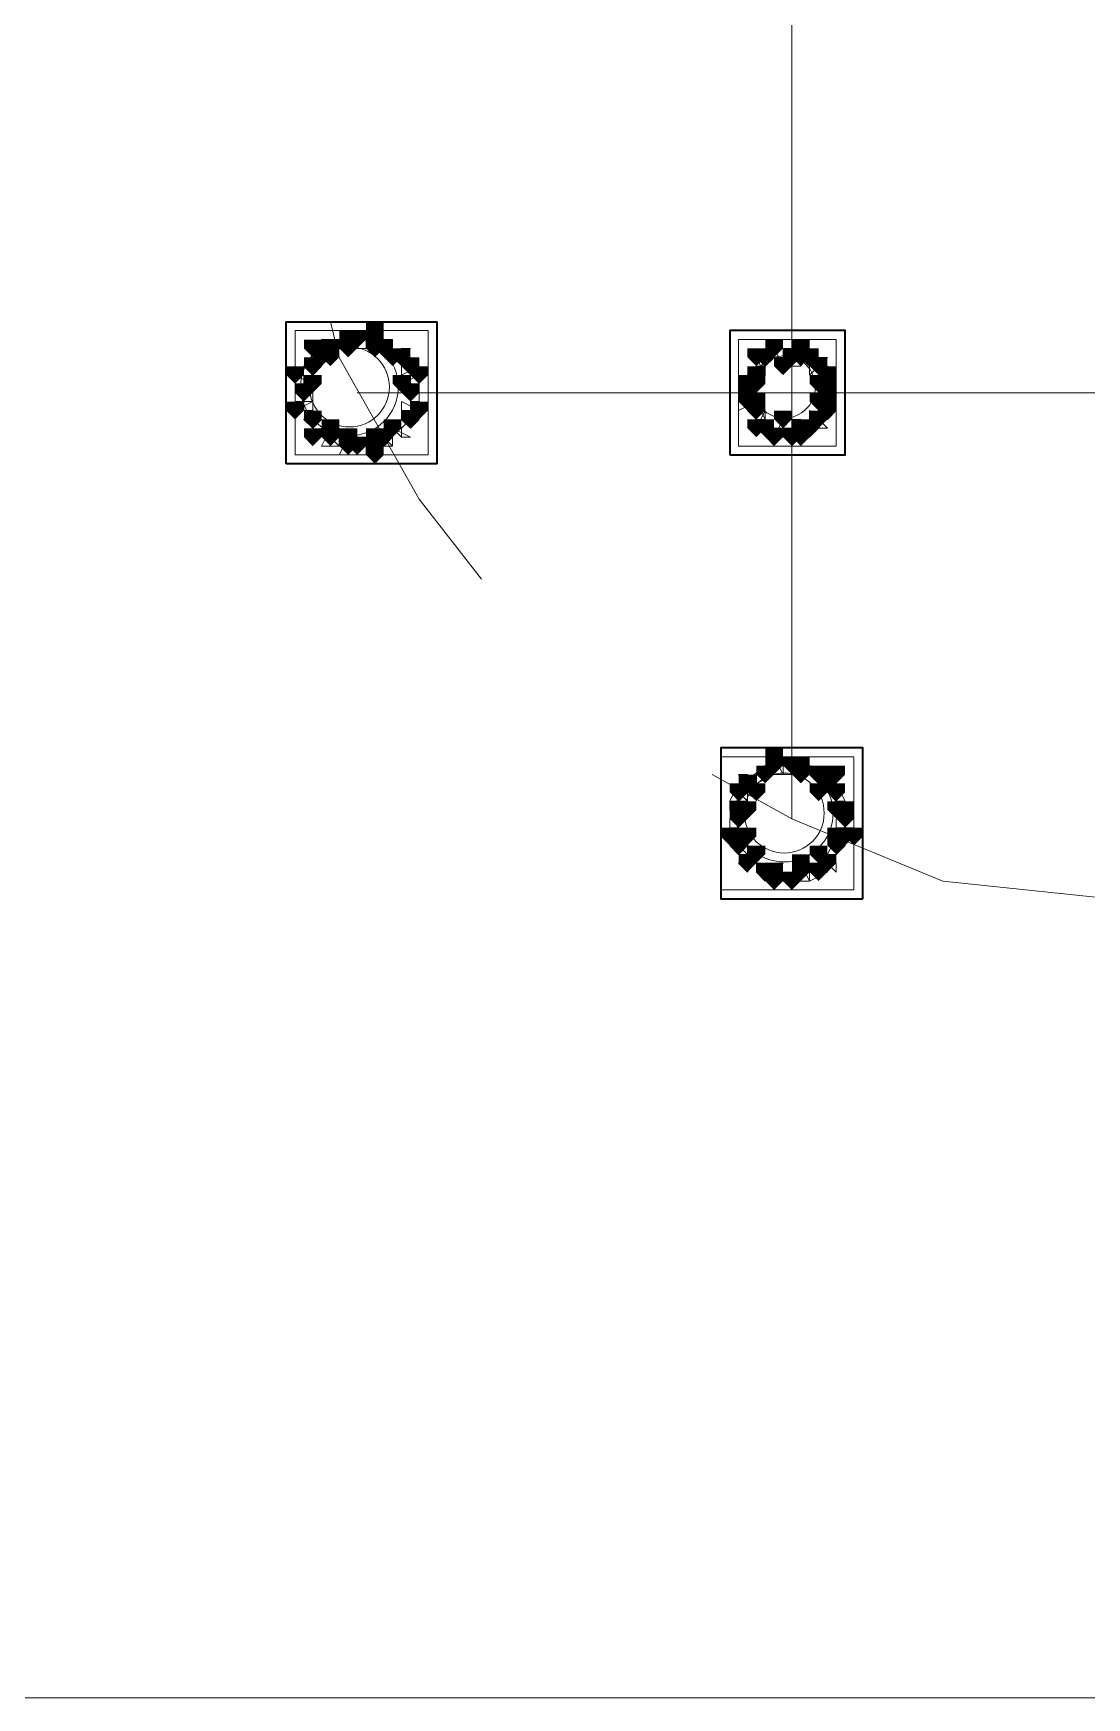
# Model space of a CAD drawing. Header units: millimetres. Extents: x 2315 to 4619, y 1334 to 1897.
# Drawn here: x 4080.32 to 4087.57, y 1530.21 to 1541.67 of the extents above; entities that cross this region are included whole.
import ezdxf

# ---------------------------------------------------------------- set-up
doc = ezdxf.new("R2010")
doc.units = ezdxf.units.MM
for name, color, linetype, true_color in [('PDF_10', 7, 'Continuous', 0x00b85c), ('PDF_AXIS', 7, 'Continuous', 0x00b85c), ('PDF_柱构件', 7, 'Continuous', 0x00b85c), ('PDF_转运站初步方案', 7, 'Continuous', 0x00b85c)]:
    doc.layers.add(name, color=color, linetype=linetype, true_color=true_color)
doc.layers.add('PDF_中心线层', color=1, linetype='Continuous')
doc.layers.add('PDF_粗实线层', color=7, linetype='Continuous')

msp = doc.modelspace()

# ---------------------------------------------------------------- hatches: boundary and pattern name
at = {"layer": 'PDF_10', "transparency": 33554559}
for points in [[(4082.55, 1539.62), (4082.489, 1539.62), (4082.489, 1539.558), (4082.55, 1539.497), (4082.611, 1539.558), (4082.611, 1539.62)], [(4082.55, 1539.62), (4082.489, 1539.62), (4082.489, 1539.558), (4082.55, 1539.497), (4082.611, 1539.558), (4082.611, 1539.62)], [(4082.366, 1539.558), (4082.305, 1539.558), (4082.305, 1539.497), (4082.366, 1539.436), (4082.427, 1539.497), (4082.427, 1539.558)], [(4082.366, 1539.558), (4082.305, 1539.558), (4082.305, 1539.497), (4082.366, 1539.436), (4082.427, 1539.497), (4082.427, 1539.558)], [(4082.733, 1539.558), (4082.672, 1539.558), (4082.672, 1539.497), (4082.733, 1539.436), (4082.794, 1539.497), (4082.794, 1539.558)], [(4082.733, 1539.558), (4082.672, 1539.558), (4082.672, 1539.497), (4082.733, 1539.436), (4082.794, 1539.497), (4082.794, 1539.558)], [(4085.359, 1539.497), (4085.298, 1539.497), (4085.298, 1539.436), (4085.359, 1539.375), (4085.42, 1539.436), (4085.42, 1539.497)], [(4085.359, 1539.497), (4085.298, 1539.497), (4085.298, 1539.436), (4085.359, 1539.375), (4085.42, 1539.436), (4085.42, 1539.497)], [(4085.543, 1539.497), (4085.482, 1539.497), (4085.482, 1539.436), (4085.543, 1539.375), (4085.604, 1539.436), (4085.604, 1539.497)], [(4085.543, 1539.497), (4085.482, 1539.497), (4085.482, 1539.436), (4085.543, 1539.375), (4085.604, 1539.436), (4085.604, 1539.497)], [(4085.665, 1539.497), (4085.604, 1539.497), (4085.604, 1539.436), (4085.665, 1539.375), (4085.726, 1539.436), (4085.726, 1539.497)], [(4085.665, 1539.497), (4085.604, 1539.497), (4085.604, 1539.436), (4085.665, 1539.375), (4085.726, 1539.436), (4085.726, 1539.497)], [(4085.665, 1539.497), (4085.604, 1539.497), (4085.604, 1539.436), (4085.665, 1539.375), (4085.726, 1539.436), (4085.726, 1539.497)], [(4082.244, 1539.436), (4082.183, 1539.436), (4082.183, 1539.375), (4082.244, 1539.314), (4082.305, 1539.375), (4082.305, 1539.436)], [(4082.244, 1539.436), (4082.183, 1539.436), (4082.183, 1539.375), (4082.244, 1539.314), (4082.305, 1539.375), (4082.305, 1539.436)], [(4082.244, 1539.436), (4082.183, 1539.436), (4082.183, 1539.375), (4082.244, 1539.314), (4082.305, 1539.375), (4082.305, 1539.436)], [(4082.916, 1539.436), (4082.855, 1539.436), (4082.855, 1539.375), (4082.916, 1539.314), (4082.977, 1539.375), (4082.977, 1539.436)], [(4082.916, 1539.436), (4082.855, 1539.436), (4082.855, 1539.375), (4082.916, 1539.314), (4082.977, 1539.375), (4082.977, 1539.436)], [(4085.298, 1539.375), (4085.237, 1539.375), (4085.237, 1539.314), (4085.298, 1539.253), (4085.359, 1539.314), (4085.359, 1539.375)], [(4085.298, 1539.375), (4085.237, 1539.375), (4085.237, 1539.314), (4085.298, 1539.253), (4085.359, 1539.314), (4085.359, 1539.375)], [(4085.787, 1539.375), (4085.726, 1539.375), (4085.726, 1539.314), (4085.787, 1539.253), (4085.848, 1539.314), (4085.848, 1539.375)], [(4085.787, 1539.375), (4085.726, 1539.375), (4085.726, 1539.314), (4085.787, 1539.253), (4085.848, 1539.314), (4085.848, 1539.375)], [(4082.183, 1539.253), (4082.122, 1539.253), (4082.122, 1539.192), (4082.183, 1539.131), (4082.244, 1539.192), (4082.244, 1539.253)], [(4082.183, 1539.253), (4082.122, 1539.253), (4082.122, 1539.192), (4082.183, 1539.131), (4082.244, 1539.192), (4082.244, 1539.253)], [(4082.916, 1539.253), (4082.855, 1539.253), (4082.855, 1539.192), (4082.916, 1539.131), (4082.977, 1539.192), (4082.977, 1539.253)], [(4082.916, 1539.253), (4082.855, 1539.253), (4082.855, 1539.192), (4082.916, 1539.131), (4082.977, 1539.192), (4082.977, 1539.253)], [(4085.237, 1539.253), (4085.176, 1539.253), (4085.176, 1539.192), (4085.237, 1539.131), (4085.298, 1539.192), (4085.298, 1539.253)], [(4085.237, 1539.253), (4085.176, 1539.253), (4085.176, 1539.192), (4085.237, 1539.131), (4085.298, 1539.192), (4085.298, 1539.253)], [(4085.787, 1539.253), (4085.726, 1539.253), (4085.726, 1539.192), (4085.787, 1539.131), (4085.848, 1539.192), (4085.848, 1539.253)], [(4085.787, 1539.253), (4085.726, 1539.253), (4085.726, 1539.192), (4085.787, 1539.131), (4085.848, 1539.192), (4085.848, 1539.253)], [(4085.298, 1539.131), (4085.237, 1539.131), (4085.237, 1539.07), (4085.298, 1539.009), (4085.359, 1539.07), (4085.359, 1539.131)], [(4085.298, 1539.131), (4085.237, 1539.131), (4085.237, 1539.07), (4085.298, 1539.009), (4085.359, 1539.07), (4085.359, 1539.131)], [(4085.787, 1539.131), (4085.726, 1539.131), (4085.726, 1539.07), (4085.787, 1539.009), (4085.848, 1539.07), (4085.848, 1539.131)], [(4085.787, 1539.131), (4085.726, 1539.131), (4085.726, 1539.07), (4085.787, 1539.009), (4085.848, 1539.07), (4085.848, 1539.131)], [(4082.244, 1539.07), (4082.183, 1539.07), (4082.183, 1539.009), (4082.244, 1538.948), (4082.305, 1539.009), (4082.305, 1539.07)], [(4082.244, 1539.07), (4082.183, 1539.07), (4082.183, 1539.009), (4082.244, 1538.948), (4082.305, 1539.009), (4082.305, 1539.07)], [(4082.244, 1539.07), (4082.183, 1539.07), (4082.183, 1539.009), (4082.244, 1538.948), (4082.305, 1539.009), (4082.305, 1539.07)], [(4082.916, 1539.07), (4082.855, 1539.07), (4082.855, 1539.009), (4082.916, 1538.948), (4082.977, 1539.009), (4082.977, 1539.07)], [(4082.916, 1539.07), (4082.855, 1539.07), (4082.855, 1539.009), (4082.916, 1538.948), (4082.977, 1539.009), (4082.977, 1539.07)], [(4082.366, 1538.948), (4082.305, 1538.948), (4082.305, 1538.887), (4082.366, 1538.825), (4082.427, 1538.887), (4082.427, 1538.948)], [(4082.366, 1538.948), (4082.305, 1538.948), (4082.305, 1538.887), (4082.366, 1538.825), (4082.427, 1538.887), (4082.427, 1538.948)], [(4082.733, 1538.948), (4082.672, 1538.948), (4082.672, 1538.887), (4082.733, 1538.825), (4082.794, 1538.887), (4082.794, 1538.948)], [(4082.733, 1538.948), (4082.672, 1538.948), (4082.672, 1538.887), (4082.733, 1538.825), (4082.794, 1538.887), (4082.794, 1538.948)], [(4085.359, 1539.009), (4085.298, 1539.009), (4085.298, 1538.948), (4085.359, 1538.887), (4085.42, 1538.948), (4085.42, 1539.009)], [(4085.359, 1539.009), (4085.298, 1539.009), (4085.298, 1538.948), (4085.359, 1538.887), (4085.42, 1538.948), (4085.42, 1539.009)], [(4085.543, 1538.948), (4085.482, 1538.948), (4085.482, 1538.887), (4085.543, 1538.825), (4085.604, 1538.887), (4085.604, 1538.948)], [(4085.543, 1538.948), (4085.482, 1538.948), (4085.482, 1538.887), (4085.543, 1538.825), (4085.604, 1538.887), (4085.604, 1538.948)], [(4085.665, 1539.009), (4085.604, 1539.009), (4085.604, 1538.948), (4085.665, 1538.887), (4085.726, 1538.948), (4085.726, 1539.009)], [(4085.665, 1539.009), (4085.604, 1539.009), (4085.604, 1538.948), (4085.665, 1538.887), (4085.726, 1538.948), (4085.726, 1539.009)], [(4085.665, 1539.009), (4085.604, 1539.009), (4085.604, 1538.948), (4085.665, 1538.887), (4085.726, 1538.948), (4085.726, 1539.009)], [(4082.55, 1538.887), (4082.489, 1538.887), (4082.489, 1538.825), (4082.55, 1538.764), (4082.611, 1538.825), (4082.611, 1538.887)], [(4082.55, 1538.887), (4082.489, 1538.887), (4082.489, 1538.825), (4082.55, 1538.764), (4082.611, 1538.825), (4082.611, 1538.887)], [(4085.359, 1536.627), (4085.298, 1536.627), (4085.298, 1536.565), (4085.359, 1536.504), (4085.42, 1536.565), (4085.42, 1536.627)], [(4085.359, 1536.627), (4085.298, 1536.627), (4085.298, 1536.565), (4085.359, 1536.504), (4085.42, 1536.565), (4085.42, 1536.627)], [(4085.543, 1536.688), (4085.482, 1536.688), (4085.482, 1536.627), (4085.543, 1536.565), (4085.604, 1536.627), (4085.604, 1536.688)], [(4085.543, 1536.688), (4085.482, 1536.688), (4085.482, 1536.627), (4085.543, 1536.565), (4085.604, 1536.627), (4085.604, 1536.688)], [(4085.726, 1536.627), (4085.665, 1536.627), (4085.665, 1536.565), (4085.726, 1536.504), (4085.787, 1536.565), (4085.787, 1536.627)], [(4085.726, 1536.627), (4085.665, 1536.627), (4085.665, 1536.565), (4085.726, 1536.504), (4085.787, 1536.565), (4085.787, 1536.627)], [(4085.726, 1536.627), (4085.665, 1536.627), (4085.665, 1536.565), (4085.726, 1536.504), (4085.787, 1536.565), (4085.787, 1536.627)], [(4085.176, 1536.504), (4085.115, 1536.504), (4085.115, 1536.443), (4085.176, 1536.382), (4085.237, 1536.443), (4085.237, 1536.504)], [(4085.176, 1536.504), (4085.115, 1536.504), (4085.115, 1536.443), (4085.176, 1536.382), (4085.237, 1536.443), (4085.237, 1536.504)], [(4085.848, 1536.504), (4085.787, 1536.504), (4085.787, 1536.443), (4085.848, 1536.382), (4085.909, 1536.443), (4085.909, 1536.504)], [(4085.848, 1536.504), (4085.787, 1536.504), (4085.787, 1536.443), (4085.848, 1536.382), (4085.909, 1536.443), (4085.909, 1536.504)], [(4085.176, 1536.321), (4085.115, 1536.321), (4085.115, 1536.26), (4085.176, 1536.199), (4085.237, 1536.26), (4085.237, 1536.321)], [(4085.176, 1536.321), (4085.115, 1536.321), (4085.115, 1536.26), (4085.176, 1536.199), (4085.237, 1536.26), (4085.237, 1536.321)], [(4085.909, 1536.321), (4085.848, 1536.321), (4085.848, 1536.26), (4085.909, 1536.199), (4085.97, 1536.26), (4085.97, 1536.321)], [(4085.909, 1536.321), (4085.848, 1536.321), (4085.848, 1536.26), (4085.909, 1536.199), (4085.97, 1536.26), (4085.97, 1536.321)], [(4085.176, 1536.138), (4085.115, 1536.138), (4085.115, 1536.077), (4085.176, 1536.016), (4085.237, 1536.077), (4085.237, 1536.138)], [(4085.176, 1536.138), (4085.115, 1536.138), (4085.115, 1536.077), (4085.176, 1536.016), (4085.237, 1536.077), (4085.237, 1536.138)], [(4085.848, 1536.138), (4085.787, 1536.138), (4085.787, 1536.077), (4085.848, 1536.016), (4085.909, 1536.077), (4085.909, 1536.138)], [(4085.848, 1536.138), (4085.787, 1536.138), (4085.787, 1536.077), (4085.848, 1536.016), (4085.909, 1536.077), (4085.909, 1536.138)], [(4085.359, 1535.955), (4085.298, 1535.955), (4085.298, 1535.894), (4085.359, 1535.832), (4085.42, 1535.894), (4085.42, 1535.955)], [(4085.359, 1535.955), (4085.298, 1535.955), (4085.298, 1535.894), (4085.359, 1535.832), (4085.42, 1535.894), (4085.42, 1535.955)], [(4085.726, 1535.955), (4085.665, 1535.955), (4085.665, 1535.894), (4085.726, 1535.832), (4085.787, 1535.894), (4085.787, 1535.955)], [(4085.726, 1535.955), (4085.665, 1535.955), (4085.665, 1535.894), (4085.726, 1535.832), (4085.787, 1535.894), (4085.787, 1535.955)], [(4085.543, 1535.894), (4085.482, 1535.894), (4085.482, 1535.832), (4085.543, 1535.771), (4085.604, 1535.832), (4085.604, 1535.894)], [(4085.543, 1535.894), (4085.482, 1535.894), (4085.482, 1535.832), (4085.543, 1535.771), (4085.604, 1535.832), (4085.604, 1535.894)]]:
    msp.add_hatch(color=256, dxfattribs=at).paths.add_polyline_path(points)
at = {"layer": 'PDF_柱构件', "transparency": 33554559}
for points in [[(4082.489, 1539.62), (4082.427, 1539.62), (4082.427, 1539.558), (4082.489, 1539.497), (4082.55, 1539.558), (4082.55, 1539.62)], [(4082.672, 1539.681), (4082.611, 1539.681), (4082.611, 1539.62), (4082.672, 1539.558), (4082.733, 1539.62), (4082.733, 1539.681)], [(4082.672, 1539.62), (4082.611, 1539.62), (4082.611, 1539.558), (4082.672, 1539.497), (4082.733, 1539.558), (4082.733, 1539.62)], [(4082.244, 1539.558), (4082.183, 1539.558), (4082.183, 1539.497), (4082.244, 1539.436), (4082.305, 1539.497), (4082.305, 1539.558)], [(4082.305, 1539.497), (4082.244, 1539.497), (4082.244, 1539.436), (4082.305, 1539.375), (4082.366, 1539.436), (4082.366, 1539.497)], [(4082.366, 1539.497), (4082.305, 1539.497), (4082.305, 1539.436), (4082.366, 1539.375), (4082.427, 1539.436), (4082.427, 1539.497)], [(4082.489, 1539.558), (4082.427, 1539.558), (4082.427, 1539.497), (4082.489, 1539.436), (4082.55, 1539.497), (4082.55, 1539.558)], [(4082.672, 1539.558), (4082.611, 1539.558), (4082.611, 1539.497), (4082.672, 1539.436), (4082.733, 1539.497), (4082.733, 1539.558)], [(4082.794, 1539.497), (4082.733, 1539.497), (4082.733, 1539.436), (4082.794, 1539.375), (4082.855, 1539.436), (4082.855, 1539.497)], [(4082.855, 1539.497), (4082.794, 1539.497), (4082.794, 1539.436), (4082.855, 1539.375), (4082.916, 1539.436), (4082.916, 1539.497)], [(4085.298, 1539.497), (4085.237, 1539.497), (4085.237, 1539.436), (4085.298, 1539.375), (4085.359, 1539.436), (4085.359, 1539.497)], [(4085.42, 1539.558), (4085.359, 1539.558), (4085.359, 1539.497), (4085.42, 1539.436), (4085.482, 1539.497), (4085.482, 1539.558)], [(4085.604, 1539.558), (4085.543, 1539.558), (4085.543, 1539.497), (4085.604, 1539.436), (4085.665, 1539.497), (4085.665, 1539.558)], [(4085.604, 1539.497), (4085.543, 1539.497), (4085.543, 1539.436), (4085.604, 1539.375), (4085.665, 1539.436), (4085.665, 1539.497)], [(4082.122, 1539.375), (4082.061, 1539.375), (4082.061, 1539.314), (4082.122, 1539.253), (4082.183, 1539.314), (4082.183, 1539.375)], [(4082.977, 1539.375), (4082.916, 1539.375), (4082.916, 1539.314), (4082.977, 1539.253), (4083.038, 1539.314), (4083.038, 1539.375)], [(4085.482, 1539.436), (4085.42, 1539.436), (4085.42, 1539.375), (4085.482, 1539.314), (4085.543, 1539.375), (4085.543, 1539.436)], [(4085.726, 1539.436), (4085.665, 1539.436), (4085.665, 1539.375), (4085.726, 1539.314), (4085.787, 1539.375), (4085.787, 1539.436)], [(4082.244, 1539.314), (4082.183, 1539.314), (4082.183, 1539.253), (4082.244, 1539.192), (4082.305, 1539.253), (4082.305, 1539.314)], [(4082.855, 1539.314), (4082.794, 1539.314), (4082.794, 1539.253), (4082.855, 1539.192), (4082.916, 1539.253), (4082.916, 1539.314)], [(4085.237, 1539.314), (4085.176, 1539.314), (4085.176, 1539.253), (4085.237, 1539.192), (4085.298, 1539.253), (4085.298, 1539.314)], [(4085.298, 1539.314), (4085.237, 1539.314), (4085.237, 1539.253), (4085.298, 1539.192), (4085.359, 1539.253), (4085.359, 1539.314)], [(4085.726, 1539.314), (4085.665, 1539.314), (4085.665, 1539.253), (4085.726, 1539.192), (4085.787, 1539.253), (4085.787, 1539.314)], [(4085.787, 1539.314), (4085.726, 1539.314), (4085.726, 1539.253), (4085.787, 1539.192), (4085.848, 1539.253), (4085.848, 1539.314)], [(4082.122, 1539.131), (4082.061, 1539.131), (4082.061, 1539.07), (4082.122, 1539.009), (4082.183, 1539.07), (4082.183, 1539.131)], [(4082.977, 1539.131), (4082.916, 1539.131), (4082.916, 1539.07), (4082.977, 1539.009), (4083.038, 1539.07), (4083.038, 1539.131)], [(4085.237, 1539.192), (4085.176, 1539.192), (4085.176, 1539.131), (4085.237, 1539.07), (4085.298, 1539.131), (4085.298, 1539.192)], [(4085.298, 1539.192), (4085.237, 1539.192), (4085.237, 1539.131), (4085.298, 1539.07), (4085.359, 1539.131), (4085.359, 1539.192)], [(4085.726, 1539.192), (4085.665, 1539.192), (4085.665, 1539.131), (4085.726, 1539.07), (4085.787, 1539.131), (4085.787, 1539.192)], [(4085.787, 1539.192), (4085.726, 1539.192), (4085.726, 1539.131), (4085.787, 1539.07), (4085.848, 1539.131), (4085.848, 1539.192)], [(4085.482, 1539.07), (4085.42, 1539.07), (4085.42, 1539.009), (4085.482, 1538.948), (4085.543, 1539.009), (4085.543, 1539.07)], [(4085.726, 1539.07), (4085.665, 1539.07), (4085.665, 1539.009), (4085.726, 1538.948), (4085.787, 1539.009), (4085.787, 1539.07)], [(4082.244, 1538.948), (4082.183, 1538.948), (4082.183, 1538.887), (4082.244, 1538.825), (4082.305, 1538.887), (4082.305, 1538.948)], [(4082.366, 1539.009), (4082.305, 1539.009), (4082.305, 1538.948), (4082.366, 1538.887), (4082.427, 1538.948), (4082.427, 1539.009)], [(4082.489, 1538.948), (4082.427, 1538.948), (4082.427, 1538.887), (4082.489, 1538.825), (4082.55, 1538.887), (4082.55, 1538.948)], [(4082.672, 1538.948), (4082.611, 1538.948), (4082.611, 1538.887), (4082.672, 1538.825), (4082.733, 1538.887), (4082.733, 1538.948)], [(4082.794, 1539.009), (4082.733, 1539.009), (4082.733, 1538.948), (4082.794, 1538.887), (4082.855, 1538.948), (4082.855, 1539.009)], [(4085.298, 1539.009), (4085.237, 1539.009), (4085.237, 1538.948), (4085.298, 1538.887), (4085.359, 1538.948), (4085.359, 1539.009)], [(4085.42, 1538.948), (4085.359, 1538.948), (4085.359, 1538.887), (4085.42, 1538.825), (4085.482, 1538.887), (4085.482, 1538.948)], [(4085.604, 1539.009), (4085.543, 1539.009), (4085.543, 1538.948), (4085.604, 1538.887), (4085.665, 1538.948), (4085.665, 1539.009)], [(4085.604, 1538.948), (4085.543, 1538.948), (4085.543, 1538.887), (4085.604, 1538.825), (4085.665, 1538.887), (4085.665, 1538.948)], [(4082.489, 1538.887), (4082.427, 1538.887), (4082.427, 1538.825), (4082.489, 1538.764), (4082.55, 1538.825), (4082.55, 1538.887)], [(4082.672, 1538.887), (4082.611, 1538.887), (4082.611, 1538.825), (4082.672, 1538.764), (4082.733, 1538.825), (4082.733, 1538.887)], [(4082.672, 1538.825), (4082.611, 1538.825), (4082.611, 1538.764), (4082.672, 1538.703), (4082.733, 1538.764), (4082.733, 1538.825)], [(4085.42, 1536.749), (4085.359, 1536.749), (4085.359, 1536.688), (4085.42, 1536.627), (4085.482, 1536.688), (4085.482, 1536.749)], [(4085.42, 1536.688), (4085.359, 1536.688), (4085.359, 1536.627), (4085.42, 1536.565), (4085.482, 1536.627), (4085.482, 1536.688)], [(4085.604, 1536.688), (4085.543, 1536.688), (4085.543, 1536.627), (4085.604, 1536.565), (4085.665, 1536.627), (4085.665, 1536.688)], [(4085.604, 1536.627), (4085.543, 1536.627), (4085.543, 1536.565), (4085.604, 1536.504), (4085.665, 1536.565), (4085.665, 1536.627)], [(4085.848, 1536.627), (4085.787, 1536.627), (4085.787, 1536.565), (4085.848, 1536.504), (4085.909, 1536.565), (4085.909, 1536.627)], [(4085.237, 1536.565), (4085.176, 1536.565), (4085.176, 1536.504), (4085.237, 1536.443), (4085.298, 1536.504), (4085.298, 1536.565)], [(4085.298, 1536.504), (4085.237, 1536.504), (4085.237, 1536.443), (4085.298, 1536.382), (4085.359, 1536.443), (4085.359, 1536.504)], [(4085.726, 1536.504), (4085.665, 1536.504), (4085.665, 1536.443), (4085.726, 1536.382), (4085.787, 1536.443), (4085.787, 1536.504)], [(4085.787, 1536.565), (4085.726, 1536.565), (4085.726, 1536.504), (4085.787, 1536.443), (4085.848, 1536.504), (4085.848, 1536.565)], [(4085.176, 1536.382), (4085.115, 1536.382), (4085.115, 1536.321), (4085.176, 1536.26), (4085.237, 1536.321), (4085.237, 1536.382)], [(4085.237, 1536.382), (4085.176, 1536.382), (4085.176, 1536.321), (4085.237, 1536.26), (4085.298, 1536.321), (4085.298, 1536.382)], [(4085.848, 1536.382), (4085.787, 1536.382), (4085.787, 1536.321), (4085.848, 1536.26), (4085.909, 1536.321), (4085.909, 1536.382)], [(4085.909, 1536.382), (4085.848, 1536.382), (4085.848, 1536.321), (4085.909, 1536.26), (4085.97, 1536.321), (4085.97, 1536.382)], [(4085.115, 1536.199), (4085.054, 1536.199), (4085.054, 1536.138), (4085.115, 1536.077), (4085.176, 1536.138), (4085.176, 1536.199)], [(4085.176, 1536.199), (4085.115, 1536.199), (4085.115, 1536.138), (4085.176, 1536.077), (4085.237, 1536.138), (4085.237, 1536.199)], [(4085.237, 1536.199), (4085.176, 1536.199), (4085.176, 1536.138), (4085.237, 1536.077), (4085.298, 1536.138), (4085.298, 1536.199)], [(4085.848, 1536.199), (4085.787, 1536.199), (4085.787, 1536.138), (4085.848, 1536.077), (4085.909, 1536.138), (4085.909, 1536.199)], [(4085.909, 1536.199), (4085.848, 1536.199), (4085.848, 1536.138), (4085.909, 1536.077), (4085.97, 1536.138), (4085.97, 1536.199)], [(4085.97, 1536.199), (4085.909, 1536.199), (4085.909, 1536.138), (4085.97, 1536.077), (4086.031, 1536.138), (4086.031, 1536.199)], [(4085.298, 1536.077), (4085.237, 1536.077), (4085.237, 1536.016), (4085.298, 1535.955), (4085.359, 1536.016), (4085.359, 1536.077)], [(4085.726, 1536.077), (4085.665, 1536.077), (4085.665, 1536.016), (4085.726, 1535.955), (4085.787, 1536.016), (4085.787, 1536.077)], [(4085.237, 1536.016), (4085.176, 1536.016), (4085.176, 1535.955), (4085.237, 1535.894), (4085.298, 1535.955), (4085.298, 1536.016)], [(4085.42, 1535.955), (4085.359, 1535.955), (4085.359, 1535.894), (4085.42, 1535.832), (4085.482, 1535.894), (4085.482, 1535.955)], [(4085.604, 1536.016), (4085.543, 1536.016), (4085.543, 1535.955), (4085.604, 1535.894), (4085.665, 1535.955), (4085.665, 1536.016)], [(4085.604, 1535.955), (4085.543, 1535.955), (4085.543, 1535.894), (4085.604, 1535.832), (4085.665, 1535.894), (4085.665, 1535.955)], [(4085.787, 1536.016), (4085.726, 1536.016), (4085.726, 1535.955), (4085.787, 1535.894), (4085.848, 1535.955), (4085.848, 1536.016)], [(4085.42, 1535.894), (4085.359, 1535.894), (4085.359, 1535.832), (4085.42, 1535.771), (4085.482, 1535.832), (4085.482, 1535.894)]]:
    msp.add_hatch(color=256, dxfattribs=at).paths.add_polyline_path(points)
at = {"layer": 'PDF_转运站初步方案', "transparency": 33554559}
for points in [[(4082.55, 1539.62), (4082.489, 1539.62), (4082.489, 1539.558), (4082.55, 1539.497), (4082.611, 1539.558), (4082.611, 1539.62)], [(4082.55, 1539.62), (4082.489, 1539.62), (4082.489, 1539.558), (4082.55, 1539.497), (4082.611, 1539.558), (4082.611, 1539.62)], [(4082.366, 1539.558), (4082.305, 1539.558), (4082.305, 1539.497), (4082.366, 1539.436), (4082.427, 1539.497), (4082.427, 1539.558)], [(4082.366, 1539.558), (4082.305, 1539.558), (4082.305, 1539.497), (4082.366, 1539.436), (4082.427, 1539.497), (4082.427, 1539.558)], [(4082.733, 1539.558), (4082.672, 1539.558), (4082.672, 1539.497), (4082.733, 1539.436), (4082.794, 1539.497), (4082.794, 1539.558)], [(4082.733, 1539.558), (4082.672, 1539.558), (4082.672, 1539.497), (4082.733, 1539.436), (4082.794, 1539.497), (4082.794, 1539.558)], [(4085.359, 1539.497), (4085.298, 1539.497), (4085.298, 1539.436), (4085.359, 1539.375), (4085.42, 1539.436), (4085.42, 1539.497)], [(4085.359, 1539.497), (4085.298, 1539.497), (4085.298, 1539.436), (4085.359, 1539.375), (4085.42, 1539.436), (4085.42, 1539.497)], [(4085.543, 1539.497), (4085.482, 1539.497), (4085.482, 1539.436), (4085.543, 1539.375), (4085.604, 1539.436), (4085.604, 1539.497)], [(4085.543, 1539.497), (4085.482, 1539.497), (4085.482, 1539.436), (4085.543, 1539.375), (4085.604, 1539.436), (4085.604, 1539.497)], [(4085.665, 1539.497), (4085.604, 1539.497), (4085.604, 1539.436), (4085.665, 1539.375), (4085.726, 1539.436), (4085.726, 1539.497)], [(4085.665, 1539.497), (4085.604, 1539.497), (4085.604, 1539.436), (4085.665, 1539.375), (4085.726, 1539.436), (4085.726, 1539.497)], [(4082.244, 1539.436), (4082.183, 1539.436), (4082.183, 1539.375), (4082.244, 1539.314), (4082.305, 1539.375), (4082.305, 1539.436)], [(4082.244, 1539.436), (4082.183, 1539.436), (4082.183, 1539.375), (4082.244, 1539.314), (4082.305, 1539.375), (4082.305, 1539.436)], [(4082.916, 1539.436), (4082.855, 1539.436), (4082.855, 1539.375), (4082.916, 1539.314), (4082.977, 1539.375), (4082.977, 1539.436)], [(4082.916, 1539.436), (4082.855, 1539.436), (4082.855, 1539.375), (4082.916, 1539.314), (4082.977, 1539.375), (4082.977, 1539.436)], [(4085.298, 1539.375), (4085.237, 1539.375), (4085.237, 1539.314), (4085.298, 1539.253), (4085.359, 1539.314), (4085.359, 1539.375)], [(4085.298, 1539.375), (4085.237, 1539.375), (4085.237, 1539.314), (4085.298, 1539.253), (4085.359, 1539.314), (4085.359, 1539.375)], [(4085.787, 1539.375), (4085.726, 1539.375), (4085.726, 1539.314), (4085.787, 1539.253), (4085.848, 1539.314), (4085.848, 1539.375)], [(4085.787, 1539.375), (4085.726, 1539.375), (4085.726, 1539.314), (4085.787, 1539.253), (4085.848, 1539.314), (4085.848, 1539.375)], [(4082.183, 1539.253), (4082.122, 1539.253), (4082.122, 1539.192), (4082.183, 1539.131), (4082.244, 1539.192), (4082.244, 1539.253)], [(4082.183, 1539.253), (4082.122, 1539.253), (4082.122, 1539.192), (4082.183, 1539.131), (4082.244, 1539.192), (4082.244, 1539.253)], [(4082.916, 1539.253), (4082.855, 1539.253), (4082.855, 1539.192), (4082.916, 1539.131), (4082.977, 1539.192), (4082.977, 1539.253)], [(4082.916, 1539.253), (4082.855, 1539.253), (4082.855, 1539.192), (4082.916, 1539.131), (4082.977, 1539.192), (4082.977, 1539.253)], [(4085.237, 1539.253), (4085.176, 1539.253), (4085.176, 1539.192), (4085.237, 1539.131), (4085.298, 1539.192), (4085.298, 1539.253)], [(4085.237, 1539.253), (4085.176, 1539.253), (4085.176, 1539.192), (4085.237, 1539.131), (4085.298, 1539.192), (4085.298, 1539.253)], [(4085.787, 1539.253), (4085.726, 1539.253), (4085.726, 1539.192), (4085.787, 1539.131), (4085.848, 1539.192), (4085.848, 1539.253)], [(4085.787, 1539.253), (4085.726, 1539.253), (4085.726, 1539.192), (4085.787, 1539.131), (4085.848, 1539.192), (4085.848, 1539.253)], [(4085.298, 1539.131), (4085.237, 1539.131), (4085.237, 1539.07), (4085.298, 1539.009), (4085.359, 1539.07), (4085.359, 1539.131)], [(4085.298, 1539.131), (4085.237, 1539.131), (4085.237, 1539.07), (4085.298, 1539.009), (4085.359, 1539.07), (4085.359, 1539.131)], [(4085.787, 1539.131), (4085.726, 1539.131), (4085.726, 1539.07), (4085.787, 1539.009), (4085.848, 1539.07), (4085.848, 1539.131)], [(4085.787, 1539.131), (4085.726, 1539.131), (4085.726, 1539.07), (4085.787, 1539.009), (4085.848, 1539.07), (4085.848, 1539.131)], [(4082.244, 1539.07), (4082.183, 1539.07), (4082.183, 1539.009), (4082.244, 1538.948), (4082.305, 1539.009), (4082.305, 1539.07)], [(4082.244, 1539.07), (4082.183, 1539.07), (4082.183, 1539.009), (4082.244, 1538.948), (4082.305, 1539.009), (4082.305, 1539.07)], [(4082.916, 1539.07), (4082.855, 1539.07), (4082.855, 1539.009), (4082.916, 1538.948), (4082.977, 1539.009), (4082.977, 1539.07)], [(4082.916, 1539.07), (4082.855, 1539.07), (4082.855, 1539.009), (4082.916, 1538.948), (4082.977, 1539.009), (4082.977, 1539.07)], [(4082.366, 1538.948), (4082.305, 1538.948), (4082.305, 1538.887), (4082.366, 1538.825), (4082.427, 1538.887), (4082.427, 1538.948)], [(4082.366, 1538.948), (4082.305, 1538.948), (4082.305, 1538.887), (4082.366, 1538.825), (4082.427, 1538.887), (4082.427, 1538.948)], [(4082.733, 1538.948), (4082.672, 1538.948), (4082.672, 1538.887), (4082.733, 1538.825), (4082.794, 1538.887), (4082.794, 1538.948)], [(4082.733, 1538.948), (4082.672, 1538.948), (4082.672, 1538.887), (4082.733, 1538.825), (4082.794, 1538.887), (4082.794, 1538.948)], [(4085.359, 1539.009), (4085.298, 1539.009), (4085.298, 1538.948), (4085.359, 1538.887), (4085.42, 1538.948), (4085.42, 1539.009)], [(4085.359, 1539.009), (4085.298, 1539.009), (4085.298, 1538.948), (4085.359, 1538.887), (4085.42, 1538.948), (4085.42, 1539.009)], [(4085.543, 1538.948), (4085.482, 1538.948), (4085.482, 1538.887), (4085.543, 1538.825), (4085.604, 1538.887), (4085.604, 1538.948)], [(4085.543, 1538.948), (4085.482, 1538.948), (4085.482, 1538.887), (4085.543, 1538.825), (4085.604, 1538.887), (4085.604, 1538.948)], [(4085.665, 1539.009), (4085.604, 1539.009), (4085.604, 1538.948), (4085.665, 1538.887), (4085.726, 1538.948), (4085.726, 1539.009)], [(4085.665, 1539.009), (4085.604, 1539.009), (4085.604, 1538.948), (4085.665, 1538.887), (4085.726, 1538.948), (4085.726, 1539.009)], [(4082.55, 1538.887), (4082.489, 1538.887), (4082.489, 1538.825), (4082.55, 1538.764), (4082.611, 1538.825), (4082.611, 1538.887)], [(4082.55, 1538.887), (4082.489, 1538.887), (4082.489, 1538.825), (4082.55, 1538.764), (4082.611, 1538.825), (4082.611, 1538.887)], [(4085.359, 1536.627), (4085.298, 1536.627), (4085.298, 1536.565), (4085.359, 1536.504), (4085.42, 1536.565), (4085.42, 1536.627)], [(4085.359, 1536.627), (4085.298, 1536.627), (4085.298, 1536.565), (4085.359, 1536.504), (4085.42, 1536.565), (4085.42, 1536.627)], [(4085.543, 1536.688), (4085.482, 1536.688), (4085.482, 1536.627), (4085.543, 1536.565), (4085.604, 1536.627), (4085.604, 1536.688)], [(4085.543, 1536.688), (4085.482, 1536.688), (4085.482, 1536.627), (4085.543, 1536.565), (4085.604, 1536.627), (4085.604, 1536.688)], [(4085.726, 1536.627), (4085.665, 1536.627), (4085.665, 1536.565), (4085.726, 1536.504), (4085.787, 1536.565), (4085.787, 1536.627)], [(4085.726, 1536.627), (4085.665, 1536.627), (4085.665, 1536.565), (4085.726, 1536.504), (4085.787, 1536.565), (4085.787, 1536.627)], [(4085.176, 1536.504), (4085.115, 1536.504), (4085.115, 1536.443), (4085.176, 1536.382), (4085.237, 1536.443), (4085.237, 1536.504)], [(4085.176, 1536.504), (4085.115, 1536.504), (4085.115, 1536.443), (4085.176, 1536.382), (4085.237, 1536.443), (4085.237, 1536.504)], [(4085.848, 1536.504), (4085.787, 1536.504), (4085.787, 1536.443), (4085.848, 1536.382), (4085.909, 1536.443), (4085.909, 1536.504)], [(4085.848, 1536.504), (4085.787, 1536.504), (4085.787, 1536.443), (4085.848, 1536.382), (4085.909, 1536.443), (4085.909, 1536.504)], [(4085.176, 1536.321), (4085.115, 1536.321), (4085.115, 1536.26), (4085.176, 1536.199), (4085.237, 1536.26), (4085.237, 1536.321)], [(4085.176, 1536.321), (4085.115, 1536.321), (4085.115, 1536.26), (4085.176, 1536.199), (4085.237, 1536.26), (4085.237, 1536.321)], [(4085.909, 1536.321), (4085.848, 1536.321), (4085.848, 1536.26), (4085.909, 1536.199), (4085.97, 1536.26), (4085.97, 1536.321)], [(4085.909, 1536.321), (4085.848, 1536.321), (4085.848, 1536.26), (4085.909, 1536.199), (4085.97, 1536.26), (4085.97, 1536.321)], [(4085.176, 1536.138), (4085.115, 1536.138), (4085.115, 1536.077), (4085.176, 1536.016), (4085.237, 1536.077), (4085.237, 1536.138)], [(4085.176, 1536.138), (4085.115, 1536.138), (4085.115, 1536.077), (4085.176, 1536.016), (4085.237, 1536.077), (4085.237, 1536.138)], [(4085.848, 1536.138), (4085.787, 1536.138), (4085.787, 1536.077), (4085.848, 1536.016), (4085.909, 1536.077), (4085.909, 1536.138)], [(4085.848, 1536.138), (4085.787, 1536.138), (4085.787, 1536.077), (4085.848, 1536.016), (4085.909, 1536.077), (4085.909, 1536.138)], [(4085.359, 1535.955), (4085.298, 1535.955), (4085.298, 1535.894), (4085.359, 1535.832), (4085.42, 1535.894), (4085.42, 1535.955)], [(4085.359, 1535.955), (4085.298, 1535.955), (4085.298, 1535.894), (4085.359, 1535.832), (4085.42, 1535.894), (4085.42, 1535.955)], [(4085.726, 1535.955), (4085.665, 1535.955), (4085.665, 1535.894), (4085.726, 1535.832), (4085.787, 1535.894), (4085.787, 1535.955)], [(4085.726, 1535.955), (4085.665, 1535.955), (4085.665, 1535.894), (4085.726, 1535.832), (4085.787, 1535.894), (4085.787, 1535.955)], [(4085.543, 1535.894), (4085.482, 1535.894), (4085.482, 1535.832), (4085.543, 1535.771), (4085.604, 1535.832), (4085.604, 1535.894)], [(4085.543, 1535.894), (4085.482, 1535.894), (4085.482, 1535.832), (4085.543, 1535.771), (4085.604, 1535.832), (4085.604, 1535.894)]]:
    msp.add_hatch(color=256, dxfattribs=at).paths.add_polyline_path(points)

# ---------------------------------------------------------------- linework, layer by layer
at = {"layer": 'PDF_10', "lineweight": 18}
for points in [[(4082.611, 1539.558), (4082.55, 1539.558), (4082.55, 1539.62)], [(4082.427, 1539.558), (4082.366, 1539.497), (4082.366, 1539.558)], [(4082.794, 1539.497), (4082.733, 1539.558)], [(4082.733, 1539.497), (4082.794, 1539.558)], [(4085.543, 1539.497), (4085.543, 1539.436), (4085.482, 1539.436)], [(4082.244, 1539.436), (4082.244, 1539.375)], [(4082.855, 1539.375), (4082.916, 1539.375), (4082.855, 1539.436)], [(4085.298, 1539.375), (4085.237, 1539.314), (4085.298, 1539.314)], [(4085.359, 1539.436), (4085.42, 1539.436), (4085.359, 1539.436)], [(4085.665, 1539.436), (4085.604, 1539.436)], [(4085.726, 1539.314), (4085.787, 1539.314), (4085.726, 1539.375)], [(4082.183, 1539.253), (4082.183, 1539.131)], [(4082.916, 1539.131), (4082.916, 1539.253)], [(4085.237, 1539.253), (4085.237, 1539.131)], [(4085.787, 1539.131), (4085.787, 1539.253)], [(4082.244, 1539.192), (4082.183, 1539.192)], [(4082.916, 1539.192), (4082.977, 1539.192)], [(4085.298, 1539.192), (4085.237, 1539.192)], [(4085.787, 1539.192), (4085.848, 1539.192)], [(4085.298, 1539.07), (4085.237, 1539.07), (4085.298, 1539.009)], [(4085.726, 1539.009), (4085.787, 1539.07), (4085.726, 1539.07)], [(4082.244, 1539.009), (4082.244, 1538.948)], [(4082.855, 1538.948), (4082.916, 1539.009), (4082.855, 1539.009)], [(4085.359, 1538.948), (4085.42, 1538.948), (4085.359, 1538.948)], [(4085.482, 1538.887), (4085.543, 1538.887), (4085.543, 1538.948)], [(4085.604, 1538.948), (4085.665, 1538.948)], [(4082.366, 1538.825), (4082.366, 1538.887), (4082.427, 1538.825)], [(4082.55, 1538.764), (4082.55, 1538.825), (4082.611, 1538.825)], [(4082.733, 1538.825), (4082.794, 1538.887)], [(4082.733, 1538.887), (4082.794, 1538.825)], [(4085.482, 1536.627), (4085.543, 1536.627), (4085.543, 1536.565)], [(4085.298, 1536.565), (4085.359, 1536.565), (4085.298, 1536.565)], [(4085.665, 1536.565), (4085.726, 1536.565)], [(4085.176, 1536.382), (4085.237, 1536.443)], [(4085.237, 1536.382), (4085.176, 1536.443)], [(4085.848, 1536.443), (4085.848, 1536.382), (4085.848, 1536.443)], [(4085.176, 1536.199), (4085.176, 1536.26), (4085.115, 1536.26)], [(4085.848, 1536.26), (4085.909, 1536.26), (4085.909, 1536.199)], [(4085.237, 1536.016), (4085.176, 1536.077)], [(4085.237, 1536.077), (4085.176, 1536.016)], [(4085.848, 1536.016), (4085.848, 1536.077), (4085.848, 1536.016)], [(4085.359, 1535.894), (4085.298, 1535.955)], [(4085.359, 1535.955), (4085.298, 1535.894)], [(4085.726, 1535.894), (4085.726, 1535.955), (4085.665, 1535.894)], [(4085.543, 1535.894), (4085.543, 1535.832), (4085.482, 1535.832)]]:
    msp.add_lwpolyline(points, dxfattribs=at)
at = {"layer": 'PDF_AXIS', "lineweight": 18}
for points in [[(4082.122, 1538.764), (4082.122, 1539.62), (4083.038, 1539.62), (4083.038, 1538.764)], [(4085.176, 1538.825), (4085.176, 1539.558), (4085.848, 1539.558), (4085.848, 1538.825)], [(4085.97, 1535.771), (4085.97, 1536.688), (4085.054, 1536.688), (4085.054, 1535.771)]]:
    msp.add_lwpolyline(points, close=True, dxfattribs=at)
at = {"layer": 'PDF_中心线层', "color": 112, "lineweight": 18, "true_color": 0x00b85c}
for points in [[(4085.543, 1547.133), (4085.543, 1536.26)], [(4093.972, 1541.635), (4093.972, 1541.147), (4093.789, 1539.986), (4093.361, 1538.948), (4092.75, 1537.97), (4091.956, 1537.176), (4091.04, 1536.504), (4090.002, 1536.016), (4088.902, 1535.771), (4087.742, 1535.71), (4086.581, 1535.832), (4085.543, 1536.26), (4084.993, 1536.565)], [(4083.405, 1537.909), (4082.977, 1538.459), (4082.427, 1539.436), (4082.366, 1539.681)], [(4093.483, 1539.192), (4082.55, 1539.192)]]:
    msp.add_lwpolyline(points, dxfattribs=at)
at = {"layer": 'PDF_柱构件', "lineweight": 18}
for points in [[(4082.489, 1539.62), (4082.489, 1539.497), (4082.427, 1539.62)], [(4082.611, 1539.497), (4082.55, 1539.497), (4082.55, 1539.62), (4082.611, 1539.62)], [(4082.672, 1539.62), (4082.672, 1539.497)], [(4082.244, 1539.497), (4082.366, 1539.436)], [(4082.427, 1539.497), (4082.366, 1539.436), (4082.305, 1539.558), (4082.427, 1539.558)], [(4082.794, 1539.436), (4082.672, 1539.497), (4082.733, 1539.558), (4082.794, 1539.558)], [(4082.916, 1539.497), (4082.794, 1539.436), (4082.855, 1539.497)], [(4085.42, 1539.436), (4085.359, 1539.375), (4085.298, 1539.436), (4085.42, 1539.497)], [(4085.42, 1539.497), (4085.482, 1539.375)], [(4085.543, 1539.436), (4085.482, 1539.436), (4085.482, 1539.497), (4085.543, 1539.497)], [(4085.604, 1539.497), (4085.604, 1539.375), (4085.543, 1539.375)], [(4085.665, 1539.375), (4085.604, 1539.436), (4085.665, 1539.497), (4085.726, 1539.436)], [(4082.305, 1539.375), (4082.244, 1539.314), (4082.183, 1539.375), (4082.244, 1539.436)], [(4082.855, 1539.314), (4082.855, 1539.375), (4082.916, 1539.436), (4082.977, 1539.375)], [(4085.359, 1539.314), (4085.298, 1539.253), (4085.237, 1539.314), (4085.298, 1539.375)], [(4085.298, 1539.436), (4085.359, 1539.375), (4085.359, 1539.314)], [(4085.787, 1539.436), (4085.665, 1539.314), (4085.665, 1539.375), (4085.726, 1539.436)], [(4085.726, 1539.253), (4085.726, 1539.314), (4085.787, 1539.375), (4085.848, 1539.314)], [(4082.122, 1539.314), (4082.244, 1539.253)], [(4082.244, 1539.253), (4082.244, 1539.131), (4082.122, 1539.131), (4082.122, 1539.253)], [(4082.977, 1539.314), (4082.855, 1539.253)], [(4082.916, 1539.131), (4082.916, 1539.253), (4082.977, 1539.253), (4082.977, 1539.131)], [(4085.176, 1539.314), (4085.298, 1539.253), (4085.176, 1539.253)], [(4085.298, 1539.253), (4085.298, 1539.131), (4085.176, 1539.131), (4085.176, 1539.253)], [(4085.848, 1539.253), (4085.726, 1539.253), (4085.848, 1539.314)], [(4085.726, 1539.131), (4085.726, 1539.253), (4085.848, 1539.253), (4085.848, 1539.131)], [(4082.122, 1539.07), (4082.244, 1539.131), (4082.244, 1539.07)], [(4082.977, 1539.07), (4082.855, 1539.07), (4082.855, 1539.131)], [(4085.176, 1539.131), (4085.298, 1539.131), (4085.176, 1539.07)], [(4085.298, 1539.131), (4085.359, 1539.009), (4085.298, 1539.009), (4085.237, 1539.07)], [(4085.848, 1539.07), (4085.726, 1539.131), (4085.848, 1539.131)], [(4085.726, 1539.009), (4085.726, 1539.131), (4085.848, 1539.07), (4085.787, 1539.009)], [(4082.244, 1539.07), (4082.305, 1539.009), (4082.244, 1538.948), (4082.183, 1539.009)], [(4082.855, 1539.009), (4082.855, 1539.07), (4082.977, 1539.009), (4082.916, 1538.948)], [(4085.298, 1538.948), (4085.359, 1539.07), (4085.359, 1539.009)], [(4085.726, 1538.948), (4085.665, 1539.009), (4085.665, 1539.07), (4085.787, 1538.948)], [(4082.244, 1538.887), (4082.366, 1538.948)], [(4082.366, 1538.948), (4082.427, 1538.887), (4082.427, 1538.825), (4082.305, 1538.825)], [(4082.672, 1538.887), (4082.794, 1538.948), (4082.794, 1538.825), (4082.733, 1538.825)], [(4085.359, 1539.009), (4085.42, 1538.948), (4085.42, 1538.887), (4085.298, 1538.948)], [(4085.42, 1538.887), (4085.482, 1539.009)], [(4085.482, 1538.948), (4085.543, 1538.948), (4085.543, 1538.887), (4085.482, 1538.887)], [(4085.604, 1538.887), (4085.543, 1539.009), (4085.604, 1539.009)], [(4085.604, 1538.948), (4085.665, 1539.009), (4085.726, 1538.948), (4085.665, 1538.887)], [(4082.427, 1538.764), (4082.489, 1538.887), (4082.489, 1538.764)], [(4082.55, 1538.887), (4082.611, 1538.887), (4082.611, 1538.764), (4082.55, 1538.764)], [(4082.672, 1538.764), (4082.672, 1538.887)], [(4085.298, 1536.504), (4085.42, 1536.565), (4085.359, 1536.627), (4085.298, 1536.565)], [(4085.42, 1536.688), (4085.42, 1536.565), (4085.482, 1536.565)], [(4085.482, 1536.565), (4085.543, 1536.565), (4085.543, 1536.627), (4085.482, 1536.627)], [(4085.604, 1536.688), (4085.604, 1536.565), (4085.665, 1536.688)], [(4085.665, 1536.565), (4085.726, 1536.504), (4085.787, 1536.565), (4085.665, 1536.627)], [(4085.237, 1536.382), (4085.237, 1536.443), (4085.176, 1536.504), (4085.115, 1536.382)], [(4085.176, 1536.565), (4085.298, 1536.443), (4085.237, 1536.565)], [(4085.848, 1536.565), (4085.726, 1536.443)], [(4085.787, 1536.443), (4085.848, 1536.382), (4085.909, 1536.382), (4085.848, 1536.504)], [(4085.115, 1536.321), (4085.237, 1536.321), (4085.115, 1536.382)], [(4085.97, 1536.382), (4085.848, 1536.321), (4085.97, 1536.321)], [(4085.176, 1536.199), (4085.176, 1536.26), (4085.115, 1536.26), (4085.115, 1536.199)], [(4085.848, 1536.26), (4085.848, 1536.199), (4085.97, 1536.199), (4085.97, 1536.26)], [(4085.115, 1536.138), (4085.237, 1536.138)], [(4085.237, 1536.016), (4085.237, 1536.138), (4085.115, 1536.077), (4085.176, 1536.016)], [(4085.848, 1536.138), (4085.787, 1536.016), (4085.848, 1536.016), (4085.909, 1536.077)], [(4085.97, 1536.138), (4085.848, 1536.138)], [(4085.237, 1535.894), (4085.298, 1536.016), (4085.176, 1535.955)], [(4085.42, 1535.955), (4085.298, 1535.955), (4085.298, 1535.894), (4085.359, 1535.832)], [(4085.42, 1535.832), (4085.482, 1535.955), (4085.42, 1535.955)], [(4085.665, 1535.832), (4085.604, 1535.955), (4085.604, 1535.832)], [(4085.726, 1535.955), (4085.665, 1535.955), (4085.665, 1535.832), (4085.787, 1535.894)], [(4085.848, 1535.955), (4085.726, 1536.016), (4085.848, 1535.894)], [(4085.543, 1535.894), (4085.482, 1535.894), (4085.482, 1535.832), (4085.543, 1535.832)]]:
    msp.add_lwpolyline(points, close=True, dxfattribs=at)
for points in [[(4085.359, 1539.375), (4085.298, 1539.375)], [(4085.482, 1539.436), (4085.42, 1539.436)], [(4082.183, 1539.314), (4082.183, 1539.253)], [(4082.916, 1539.253), (4082.916, 1539.314)], [(4082.183, 1539.131), (4082.183, 1539.07)], [(4082.916, 1539.07), (4082.916, 1539.131)], [(4082.305, 1538.948), (4082.305, 1538.887)], [(4082.855, 1538.887), (4082.794, 1538.948), (4082.916, 1538.887), (4082.855, 1538.887), (4082.855, 1538.948)], [(4085.298, 1539.009), (4085.359, 1539.009)], [(4085.42, 1538.948), (4085.482, 1538.948)]]:
    msp.add_lwpolyline(points, dxfattribs=at)
at = {"layer": 'PDF_粗实线层', "color": 112, "lineweight": 35, "true_color": 0x00b85c}
for points in [[(4082.061, 1538.703), (4082.061, 1539.681), (4083.099, 1539.681), (4083.099, 1538.703)], [(4085.115, 1538.764), (4085.909, 1538.764), (4085.909, 1539.62), (4085.115, 1539.62)], [(4086.031, 1535.71), (4086.031, 1536.749), (4085.054, 1536.749), (4085.054, 1535.71)]]:
    msp.add_lwpolyline(points, close=True, dxfattribs=at)
at = {"layer": 'PDF_转运站初步方案', "color": 142, "lineweight": 5, "true_color": 0x00a5dd}
msp.add_lwpolyline([(3419.942, 1530.213), (4209.904, 1530.213)], dxfattribs=at)
at = {"layer": 'PDF_转运站初步方案', "lineweight": 18}
for centre, radius in [((4082.497, 1539.232), 0.336), ((4082.497, 1539.232), 0.275), ((4085.49, 1539.232), 0.214), ((4085.49, 1539.232), 0.214), ((4085.49, 1536.3), 0.336), ((4085.49, 1536.3), 0.275)]:
    msp.add_circle(centre, radius, dxfattribs=at)

doc.saveas('drawing.dxf')
